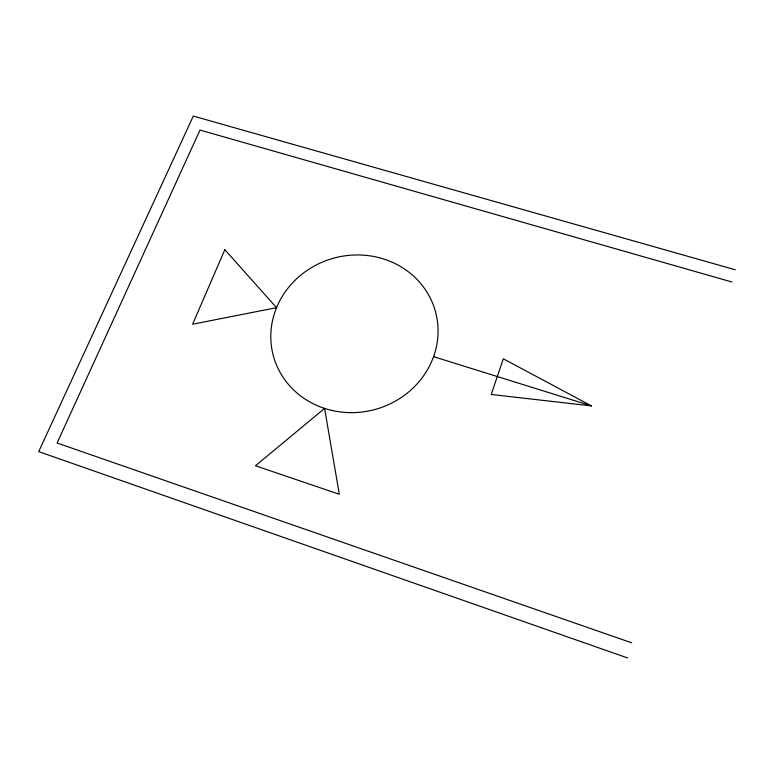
<?xml version="1.0" encoding="UTF-8"?>
<svg xmlns="http://www.w3.org/2000/svg" width="774" height="774" viewBox="0 0 774 774"><rect width="100%" height="100%" fill="white"/><g stroke="black" fill="none" stroke-linecap="round" stroke-linejoin="round"><path stroke-width="1.16" d="M591.471 405.915L491.238 394.469L503.303 358.788L591.471 405.915L433.566 356.65M735.3 269.778L193.297 116.071L38.7 451.619L627.511 657.929M731.904 281.997L200.011 130.061L57.102 443.009L631.71 642.826M224.837 249.712L192.591 324.229L276.55 307.665L224.837 249.712M324.587 408.42L255.478 465.774L339.312 494.267L324.587 408.42M331.446 410.336A84.027 78.435 -15.5 0 0 435.569 311.961A84.027 78.435 -15.5 0 0 296.278 279.114A84.027 78.435 -15.5 0 0 331.446 410.336"/></g></svg>
